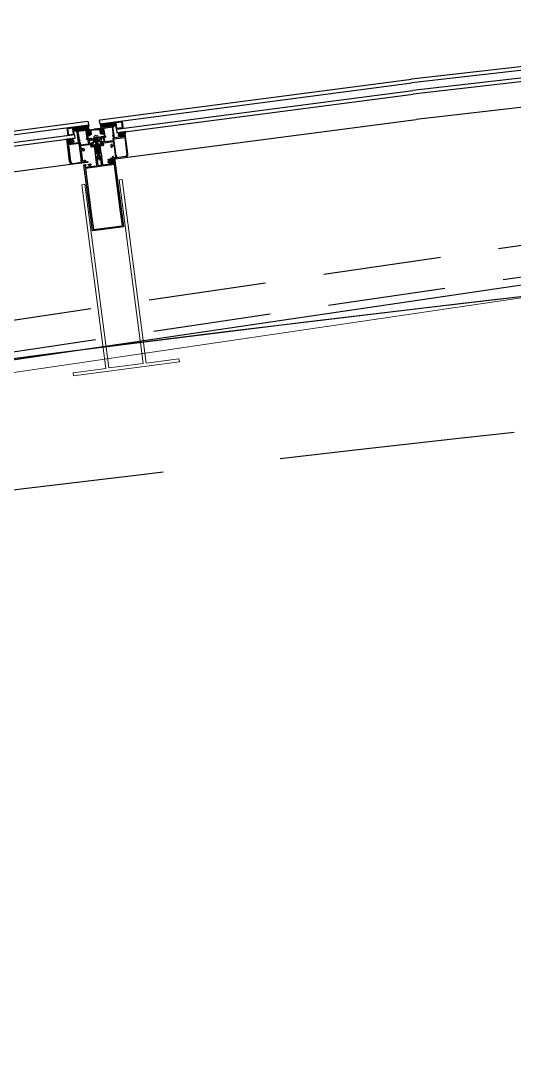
# Model space of a CAD drawing. Header units: millimetres. Extents: x 62878 to 70819, y -67946 to -61850.
# Drawn here: x 65007.5 to 65086.1, y -62049.3 to -61883.5 of the extents above; entities that cross this region are included whole.
import ezdxf

# ---------------------------------------------------------------- set-up
doc = ezdxf.new("R2010")
doc.units = ezdxf.units.MM
doc.linetypes.add('HIDDEN', pattern=[0.375, 0.25, -0.125])
doc.layers.add('alan hesabı1', color=7, linetype='Continuous', plot=False)
for name, color, linetype, lineweight in [('BA DÖŞ.-yeni', 11, 'Continuous', 30), ('Dog_dos_yeni', 63, 'Continuous', 5), ('DOGRAMA', 171, 'Continuous', 0), ('DUV.ALÇ.-yeni', 20, 'Continuous', 25), ('GOR-2', 152, 'Continuous', 20)]:
    doc.layers.add(name, color=color, linetype=linetype, lineweight=lineweight)
pattern_1 = [(232.46021, (65130.07079, -61899.68656), (0.1258777, -0.09672831), [])]
pattern_2 = [(322.46021, (64911.99904, -61928.2422), (-0.09672831, -0.1258777), [])]

# ---------------------------------------------------------------- blocks, each defined once
blk = doc.blocks.new('a2we')
at = {"lineweight": 5, "ltscale": 0.5}
for p, q in [((-198.1, -420.1), (-197.1, -419.7)), ((-194.9, -421.4), (-198.1, -420.1)), ((-193.9, -421), (-198.1, -420.1)), ((-198.1, -422.7), (-197.1, -422.3)), ((-194.9, -424), (-198.1, -422.7)), ((-193.9, -423.6), (-198.1, -422.7)), ((-198.1, -425.2), (-197.1, -424.9)), ((-194.9, -426.5), (-198.1, -425.2)), ((-193.9, -426.1), (-198.1, -425.2)), ((-198.1, -427.7), (-197.1, -427.3)), ((-194.9, -429), (-198.1, -427.7)), ((-193.9, -428.6), (-198.1, -427.7)), ((-198.1, -429.9), (-197.1, -429.6)), ((-194.9, -431.2), (-198.1, -429.9)), ((-193.9, -430.9), (-198.1, -429.9)), ((-197.6, -417.6), (-196.6, -417.2)), ((-194.2, -418.3), (-197.6, -417.6)), ((-195.2, -418.6), (-197.6, -417.6)), ((-196.9, -417.9), (-197.1, -418.3)), ((-197.1, -419.7), (-197.1, -418.4)), ((-197.1, -419.7), (-193.9, -421)), ((-197.1, -419.7), (-193.9, -421)), ((-197.1, -422.3), (-197.1, -420.5)), ((-197.1, -422.3), (-193.9, -423.6)), ((-197.1, -422.3), (-193.9, -423.6)), ((-197.1, -424.9), (-197.1, -423.1)), ((-197.1, -424.9), (-193.9, -426.1)), ((-197.1, -424.9), (-193.9, -426.1)), ((-197.1, -427.3), (-197.1, -425.6)), ((-197.1, -427.3), (-193.9, -428.6)), ((-197.1, -427.3), (-193.9, -428.6)), ((-197.1, -429.6), (-197.1, -428)), ((-197.1, -429.6), (-193.9, -430.9)), ((-197.1, -429.6), (-193.9, -430.9)), ((-197.1, -431.8), (-197.1, -430.3)), ((-196, -415.3), (-196.6, -417.2)), ((-196.6, -417.2), (-194.2, -418.3)), ((-196, -415.3), (-195.5, -417.7)), ((-194.2, -418.3), (-195.2, -418.6)), ((-195.2, -418.6), (-194.9, -419.3)), ((-194.9, -420.6), (-194.9, -419.4)), ((-193.9, -421), (-194.9, -421.4)), ((-194.9, -423.2), (-194.9, -421.4)), ((-193.9, -423.6), (-194.9, -424)), ((-194.9, -425.7), (-194.9, -424)), ((-193.9, -426.1), (-194.9, -426.5)), ((-194.9, -428.2), (-194.9, -426.5)), ((-193.9, -428.6), (-194.9, -429)), ((-194.9, -430.5), (-194.9, -429)), ((-193.9, -430.9), (-194.9, -431.2)), ((-198.1, -432.2), (-197.1, -431.8)), ((-194.9, -433.5), (-198.1, -432.2)), ((-193.9, -433.1), (-198.1, -432.2)), ((-198.1, -434.4), (-197.1, -434.1)), ((-194.9, -435.7), (-198.1, -434.4)), ((-193.9, -435.4), (-198.1, -434.4)), ((-198.1, -436.7), (-197.1, -436.4)), ((-194.9, -438), (-198.1, -436.7)), ((-193.9, -437.7), (-198.1, -436.7)), ((-198.1, -439), (-197.1, -438.7)), ((-194.9, -440.3), (-198.1, -439)), ((-193.9, -440), (-198.1, -439)), ((-198.1, -441.3), (-197.1, -441)), ((-194.9, -442.6), (-198.1, -441.3)), ((-193.9, -442.3), (-198.1, -441.3)), ((-198.1, -443.6), (-197.1, -443.3)), ((-194.9, -444.9), (-198.1, -443.6)), ((-193.9, -444.6), (-198.1, -443.6)), ((-198.1, -445.9), (-197.1, -445.6)), ((-193.9, -446.9), (-198.1, -445.9)), ((-194.9, -447.2), (-198.1, -445.9)), ((-197.1, -431.8), (-193.9, -433.1)), ((-197.1, -431.8), (-193.9, -433.1)), ((-197.1, -434.1), (-197.1, -432.5)), ((-197.1, -434.1), (-193.9, -435.4)), ((-197.1, -434.1), (-193.9, -435.4)), ((-197.1, -436.4), (-197.1, -434.8)), ((-197.1, -436.4), (-193.9, -437.7)), ((-197.1, -436.4), (-193.9, -437.7)), ((-197.1, -438.7), (-197.1, -437.1)), ((-197.1, -438.7), (-193.9, -440)), ((-197.1, -438.7), (-193.9, -440)), ((-197.1, -441), (-197.1, -439.4)), ((-197.1, -441), (-193.9, -442.3)), ((-197.1, -443.3), (-197.1, -441.7)), ((-197.1, -443.3), (-193.9, -444.6)), ((-197.1, -445.6), (-197.1, -444)), ((-197.1, -445.6), (-193.9, -446.9)), ((-197.1, -445.6), (-193.9, -446.9)), ((-197.1, -447.9), (-197.1, -446.3)), ((-194.9, -432.7), (-194.9, -431.2)), ((-193.9, -433.1), (-194.9, -433.5)), ((-194.9, -435), (-194.9, -433.5)), ((-193.9, -435.4), (-194.9, -435.7)), ((-194.9, -437.3), (-194.9, -435.7)), ((-193.9, -437.7), (-194.9, -438)), ((-194.9, -439.6), (-194.9, -438)), ((-193.9, -440), (-194.9, -440.3)), ((-194.9, -441.8), (-194.9, -440.3)), ((-193.9, -442.3), (-194.9, -442.6)), ((-194.9, -444.1), (-194.9, -442.6)), ((-193.9, -444.6), (-194.9, -444.9)), ((-194.9, -446.4), (-194.9, -444.9)), ((-193.9, -446.9), (-194.9, -447.2)), ((-194.9, -448.7), (-194.9, -447.2)), ((-192.8, -453.3), (-199.2, -453.3)), ((-199.2, -454.6), (-199.2, -453.3)), ((-197.1, -447.9), (-198.1, -448.2)), ((-194.9, -449.5), (-198.1, -448.2)), ((-198.1, -448.2), (-193.9, -449.2)), ((-198.1, -450.5), (-197.1, -450.2)), ((-194.9, -451.8), (-198.1, -450.5)), ((-193.9, -451.5), (-198.1, -450.5)), ((-193.9, -449.2), (-197.1, -447.9)), ((-197.1, -450.2), (-197.1, -448.6)), ((-197.1, -450.2), (-193.9, -451.5)), ((-197.1, -453.3), (-197.1, -450.9)), ((-193.9, -449.2), (-194.9, -449.5)), ((-194.9, -451), (-194.9, -449.5)), ((-193.9, -451.5), (-194.9, -451.8)), ((-194.9, -453.3), (-194.9, -451.8)), ((-192.8, -454.6), (-192.8, -453.3))]:
    blk.add_line(p, q, dxfattribs=at)
blk.add_lwpolyline([(-196.5, -455.7), (-196.1, -455.4), (-195.9, -455.4), (-195.6, -455.7)], dxfattribs=at)
for centre, radius, start, end in [((-196.9, -418.4), 0.2, 155.3251, 180), ((-195.1, -419.4), 0.2, 0, 19.1116), ((-195.7, -449.5), 6.19, 234.7573, 262.4905), ((-196.4, -449.5), 6.19, 277.5095, 305.2427)]:
    blk.add_arc(centre, radius, start, end, dxfattribs=at)

msp = doc.modelspace()

# ---------------------------------------------------------------- hatches: boundary and pattern name
at = {"layer": 'DOGRAMA', "lineweight": -2}
h = msp.add_hatch(dxfattribs=at)
h.set_pattern_fill('AR-HBONE', color=256, scale=0.03, angle=679.5516, style=0)
h.set_pattern_definition([(322.4602, (65016.48814, -61937.05765), (0.0220342, -0.1682691), [0.36, -0.12]), (232.4602, (65016.58329, -61937.13076), (0.0220342, -0.1682691), [0.36, -0.12])])
h.paths.add_polyline_path([(65016.18, -61900.97), (65015.93, -61901.01), (65015.85, -61900.41), (65016.62, -61900.31), (65016.7, -61900.91)])
h = msp.add_hatch(dxfattribs=at)
h.set_pattern_fill('ANSI31', color=256, scale=0.04, angle=679.5516, style=0)
h.set_pattern_definition([(232.46021, (65150.19895, -61897.05085), (0.10070216, -0.07738265), [])])
h.paths.add_polyline_path([(65016.97, -61900.84, -0.414214), (65017, -61900.87), (65018.29, -61900.7, -0.153231), (65018.31, -61900.09), (65016.89, -61900.27)])
h.paths.add_polyline_path([(65016.7, -61900.91), (65016.94, -61900.87, -0.414214), (65016.97, -61900.84), (65016.89, -61900.27), (65016.62, -61900.31)])
h = msp.add_hatch(dxfattribs=at)
h.set_pattern_fill('ANSI31', color=256, scale=0.05, angle=679.5516, style=0)
h.set_pattern_definition(pattern_1)
edge = h.paths.add_edge_path(flags=16)
edge.add_arc((65019.82, -61901.04), 0.668, 0.5845, 14.3359)
edge.add_line((65020.47, -61900.87), (65020.18, -61900.91))
edge.add_line((65020.18, -61900.91), (65020.2, -61901.07))
edge.add_line((65020.2, -61901.07), (65020.49, -61901.03))
edge = h.paths.add_edge_path()
edge.add_line((65020.17, -61901.39), (65020.27, -61901.38))
edge.add_line((65020.27, -61901.38), (65020.24, -61901.14))
edge.add_line((65020.24, -61901.14), (65020.43, -61901.12))
edge.add_line((65020.43, -61901.12), (65020.45, -61901.24))
edge.add_line((65020.45, -61901.24), (65020.55, -61901.22))
edge.add_arc((65020.17, -61900.99), 0.442, 328.1526, 406.7679)
edge.add_line((65020.47, -61900.67), (65020.37, -61900.68))
edge.add_line((65020.37, -61900.68), (65020.39, -61900.8))
edge.add_line((65020.39, -61900.8), (65020.2, -61900.82))
edge.add_line((65020.2, -61900.82), (65020.17, -61900.59))
edge.add_line((65020.17, -61900.59), (65019.18, -61900.71))
edge.add_arc((65019.19, -61900.76), 0.05, 97.4602, 270.7504)
edge.add_line((65019.19, -61900.81), (65019.94, -61900.76))
edge.add_arc((65019.94, -61900.86), 0.1, 7.4602, 93.8855, ccw=False)
edge.add_line((65020.04, -61900.85), (65020.11, -61901.35))
edge.add_arc((65020.16, -61901.34), 0.05, 187.4602, 277.4602)
h = msp.add_hatch(dxfattribs=at)
h.set_pattern_fill('ANSI31', color=256, scale=0.04, angle=679.5516, style=0)
h.set_pattern_definition([(322.46021, (64891.87087, -61930.87791), (-0.07738265, -0.10070216), [])])
h.paths.add_polyline_path([(65021.59, -61900.24, 0.414214), (65021.56, -61900.27), (65020.27, -61900.44, 0.153231), (65020.1, -61899.86), (65021.51, -61899.67)])
h.paths.add_polyline_path([(65021.87, -61900.23), (65021.62, -61900.26, 0.414214), (65021.59, -61900.24), (65021.51, -61899.67), (65021.79, -61899.63)])
h = msp.add_hatch(dxfattribs=at)
h.set_pattern_fill('AR-HBONE', color=256, scale=0.03, angle=679.5516, style=0)
h.set_pattern_definition([(232.4602, (65031.37438, -61935.10835), (0.0220342, -0.1682691), [0.36, -0.12]), (322.4602, (65031.30126, -61935.2035), (0.0220342, -0.1682691), [0.36, -0.12])])
h.paths.add_polyline_path([(65022.38, -61900.16), (65022.63, -61900.13), (65022.55, -61899.53), (65021.79, -61899.63), (65021.87, -61900.23)])
h = msp.add_hatch(dxfattribs=at)
h.set_pattern_fill('ANSI31', color=256, scale=0.05, angle=679.5516, style=0)
h.set_pattern_definition(pattern_2)
edge = h.paths.add_edge_path(flags=16)
edge.add_arc((65015.31, -61902.44), 0.4, 265.9233, 288.9972)
edge.add_line((65015.44, -61902.82), (65015.41, -61902.57))
edge.add_line((65015.41, -61902.57), (65015.25, -61902.59))
edge.add_line((65015.25, -61902.59), (65015.28, -61902.84))
edge = h.paths.add_edge_path()
edge.add_arc((65015.31, -61902.44), 0.5, 240.5903, 314.3301)
edge.add_line((65015.66, -61902.8), (65015.65, -61902.7))
edge.add_line((65015.65, -61902.7), (65015.53, -61902.71))
edge.add_line((65015.53, -61902.71), (65015.52, -61902.65))
edge.add_arc((65015.62, -61902.64), 0.1, 97.4602, 187.4602, ccw=False)
edge.add_line((65015.61, -61902.54), (65015.82, -61902.51))
edge.add_line((65015.82, -61902.51), (65015.8, -61902.33))
edge.add_line((65015.8, -61902.33), (65015.76, -61902.34))
edge.add_arc((65015.77, -61902.4), 0.065, 97.4602, 165.8695)
edge.add_arc((65015.68, -61902.38), 0.0327, 152.0299, 345.8695, ccw=False)
edge.add_arc((65015.81, -61902.48), 0.199, 93.1105, 143.3764, ccw=False)
edge.add_arc((65015.79, -61902.23), 0.05, 278.9748, 456.4881)
edge.add_arc((65015.82, -61902.51), 0.323, 96.5196, 135.8459)
edge.add_arc((65015.57, -61902.27), 0.02, 247.4602, 315.8459, ccw=False)
edge.add_line((65015.56, -61902.29), (65015.36, -61902.2))
edge.add_arc((65015.36, -61902.22), 0.015, 67.4602, 227.4602)
edge.add_line((65015.35, -61902.23), (65015.44, -61902.31))
edge.add_arc((65015.42, -61902.32), 0.02, -112.5398, 47.4602, ccw=False)
edge.add_line((65015.42, -61902.34), (65015.14, -61902.23))
edge.add_arc((65015.14, -61902.24), 0.015, 67.4602, 227.4602)
edge.add_line((65015.13, -61902.26), (65015.22, -61902.34))
edge.add_arc((65015.2, -61902.35), 0.02, -112.5398, 47.4602, ccw=False)
edge.add_line((65015.2, -61902.37), (65014.93, -61902.26))
edge.add_arc((65014.92, -61902.27), 0.015, 67.4602, 227.4602)
edge.add_line((65014.91, -61902.28), (65015, -61902.37))
edge.add_arc((65014.99, -61902.38), 0.02, -112.5398, 47.4602, ccw=False)
edge.add_line((65014.98, -61902.4), (65014.71, -61902.29))
edge.add_arc((65014.7, -61902.3), 0.015, 67.4602, 227.4602)
edge.add_line((65014.69, -61902.31), (65014.78, -61902.39))
edge.add_arc((65014.71, -61902.46), 0.1, 7.4602, 47.4602, ccw=False)
edge.add_line((65014.81, -61902.45), (65014.83, -61902.64))
edge.add_line((65014.83, -61902.64), (65015.05, -61902.61))
edge.add_arc((65015.06, -61902.71), 0.1, 7.4602, 97.4602, ccw=False)
edge.add_line((65015.16, -61902.7), (65015.17, -61902.76))
edge.add_line((65015.17, -61902.76), (65015.05, -61902.78))
edge.add_line((65015.05, -61902.78), (65015.06, -61902.87))
h = msp.add_hatch(dxfattribs=at)
h.set_pattern_fill('ANSI31', color=256, scale=0.05, angle=679.5516, style=0)
h.set_pattern_definition(pattern_2)
edge = h.paths.add_edge_path(flags=16)
edge.add_arc((65018.88, -61901.16), 0.668, 180.5845, 194.3359, ccw=False)
edge.add_line((65018.21, -61901.17), (65018.5, -61901.13))
edge.add_line((65018.5, -61901.13), (65018.52, -61901.29))
edge.add_line((65018.52, -61901.29), (65018.23, -61901.32))
edge = h.paths.add_edge_path()
edge.add_line((65018.64, -61901.59), (65018.53, -61901.61))
edge.add_line((65018.53, -61901.61), (65018.5, -61901.37))
edge.add_line((65018.5, -61901.37), (65018.31, -61901.4))
edge.add_line((65018.31, -61901.4), (65018.33, -61901.51))
edge.add_line((65018.33, -61901.51), (65018.23, -61901.53))
edge.add_arc((65018.53, -61901.21), 0.442, 148.1526, 226.7679, ccw=False)
edge.add_line((65018.15, -61900.97), (65018.25, -61900.96))
edge.add_line((65018.25, -61900.96), (65018.27, -61901.08))
edge.add_line((65018.27, -61901.08), (65018.46, -61901.05))
edge.add_line((65018.46, -61901.05), (65018.43, -61900.82))
edge.add_line((65018.43, -61900.82), (65019.42, -61900.68))
edge.add_arc((65019.42, -61900.73), 0.05, -75.83, 97.4602, ccw=False)
edge.add_line((65019.43, -61900.77), (65018.7, -61900.93))
edge.add_arc((65018.72, -61901.02), 0.1, 101.0349, 187.4602)
edge.add_line((65018.62, -61901.04), (65018.68, -61901.54))
edge.add_arc((65018.63, -61901.54), 0.05, -82.5398, 7.4602, ccw=False)
h = msp.add_hatch(dxfattribs=at)
h.set_pattern_fill('ANSI31', color=256, scale=0.05, angle=679.5516, style=0)
h.set_pattern_definition(pattern_1)
edge = h.paths.add_edge_path(flags=16)
edge.add_arc((65023.6, -61901.35), 0.4, 265.9233, 288.9972, ccw=False)
edge.add_line((65023.57, -61901.75), (65023.54, -61901.5))
edge.add_line((65023.54, -61901.5), (65023.7, -61901.48))
edge.add_line((65023.7, -61901.48), (65023.73, -61901.73))
edge = h.paths.add_edge_path()
edge.add_arc((65023.6, -61901.35), 0.5, 240.5903, 314.3301, ccw=False)
edge.add_line((65023.35, -61901.79), (65023.34, -61901.69))
edge.add_line((65023.34, -61901.69), (65023.46, -61901.67))
edge.add_line((65023.46, -61901.67), (65023.45, -61901.61))
edge.add_arc((65023.35, -61901.63), 0.1, 7.4602, 97.4602)
edge.add_line((65023.34, -61901.53), (65023.12, -61901.56))
edge.add_line((65023.12, -61901.56), (65023.1, -61901.38))
edge.add_line((65023.1, -61901.38), (65023.14, -61901.37))
edge.add_arc((65023.15, -61901.44), 0.065, 29.0509, 97.4602, ccw=False)
edge.add_arc((65023.23, -61901.39), 0.0327, 209.0509, 402.8905)
edge.add_arc((65023.13, -61901.52), 0.199, 51.544, 101.8099)
edge.add_arc((65023.09, -61901.28), 0.05, 98.4324, 275.9456, ccw=False)
edge.add_arc((65023.13, -61901.55), 0.323, 59.0745, 98.4009, ccw=False)
edge.add_arc((65023.3, -61901.26), 0.02, 239.0745, 307.4602)
edge.add_line((65023.31, -61901.27), (65023.49, -61901.14))
edge.add_arc((65023.5, -61901.15), 0.015, -32.5398, 127.4602, ccw=False)
edge.add_line((65023.51, -61901.16), (65023.44, -61901.26))
edge.add_arc((65023.46, -61901.27), 0.02, 147.4602, 307.4602)
edge.add_line((65023.47, -61901.29), (65023.71, -61901.11))
edge.add_arc((65023.72, -61901.12), 0.015, -32.5398, 127.4602, ccw=False)
edge.add_line((65023.73, -61901.13), (65023.66, -61901.23))
edge.add_arc((65023.68, -61901.24), 0.02, 147.4602, 307.4602)
edge.add_line((65023.69, -61901.26), (65023.92, -61901.08))
edge.add_arc((65023.93, -61901.09), 0.015, -32.5398, 127.4602, ccw=False)
edge.add_line((65023.95, -61901.1), (65023.88, -61901.2))
edge.add_arc((65023.9, -61901.21), 0.02, 147.4602, 307.4602)
edge.add_line((65023.91, -61901.23), (65024.14, -61901.05))
edge.add_arc((65024.15, -61901.06), 0.015, -32.5398, 127.4602, ccw=False)
edge.add_line((65024.16, -61901.07), (65024.1, -61901.17))
edge.add_arc((65024.19, -61901.22), 0.1, 147.4602, 187.4602)
edge.add_line((65024.09, -61901.24), (65024.11, -61901.43))
edge.add_line((65024.11, -61901.43), (65023.9, -61901.46))
edge.add_arc((65023.91, -61901.55), 0.1, 97.4602, 187.4602)
edge.add_line((65023.81, -61901.57), (65023.82, -61901.63))
edge.add_line((65023.82, -61901.63), (65023.94, -61901.61))
edge.add_line((65023.94, -61901.61), (65023.95, -61901.71))
h = msp.add_hatch(dxfattribs=at)
h.set_pattern_fill('ANSI31', color=256, scale=0.05, angle=679.5516, style=0)
h.set_pattern_definition(pattern_1)
edge = h.paths.add_edge_path(flags=16)
edge.add_arc((65019.8, -61904.32), 0.05, -82.5398, 7.4602, ccw=False)
edge.add_line((65019.81, -61904.37), (65019.75, -61904.38))
edge.add_arc((65019.74, -61904.33), 0.05, 187.4602, 277.4602, ccw=False)
edge.add_line((65019.69, -61904.34), (65019.66, -61904.11))
edge.add_line((65019.66, -61904.11), (65019.82, -61904.09))
edge.add_line((65019.82, -61904.09), (65019.85, -61904.31))
h.paths.add_polyline_path([(65019.8, -61903.94), (65019.64, -61903.96), (65019.61, -61903.69), (65019.77, -61903.67)], flags=16)
edge = h.paths.add_edge_path()
edge.add_arc((65019.68, -61904.32), 0.2, 187.4602, 258.0264, ccw=False)
edge.add_line((65019.48, -61904.35), (65019.48, -61904.29))
edge.add_line((65019.48, -61904.29), (65019.54, -61904.29))
edge.add_line((65019.54, -61904.29), (65019.52, -61904.16))
edge.add_line((65019.52, -61904.16), (65019.48, -61904.13))
edge.add_arc((65019.55, -61904.05), 0.1, 187.4602, 232.4602, ccw=False)
edge.add_line((65019.45, -61904.07), (65019.43, -61903.94))
edge.add_line((65019.43, -61903.94), (65019.49, -61903.93))
edge.add_line((65019.49, -61903.93), (65019.47, -61903.8))
edge.add_line((65019.47, -61903.8), (65019.35, -61903.71))
edge.add_line((65019.35, -61903.71), (65019.24, -61903.72))
edge.add_line((65019.24, -61903.72), (65019.21, -61903.47))
edge.add_line((65019.21, -61903.47), (65019.16, -61903.53))
edge.add_line((65019.16, -61903.53), (65018.67, -61903.59))
edge.add_line((65018.67, -61903.59), (65018.63, -61903.27))
edge.add_arc((65018.92, -61903.23), 0.3, 127.4602, 187.4602, ccw=False)
edge.add_line((65018.74, -61902.99), (65019.13, -61902.69))
edge.add_arc((65019.15, -61902.72), 0.03, 37.4602, 127.4602, ccw=False)
edge.add_line((65019.17, -61902.7), (65019.21, -61902.75))
edge.add_arc((65019.19, -61902.76), 0.03, -52.5398, 37.4602, ccw=False)
edge.add_line((65019.2, -61902.79), (65018.9, -61903.02))
edge.add_arc((65019.02, -61903.18), 0.2, 127.4602, 189.3798)
edge.add_arc((65018.92, -61903.21), 0.1, 184.7454, 337.4602)
edge.add_arc((65019.1, -61903.28), 0.1, 97.4602, 157.4602, ccw=False)
edge.add_line((65019.09, -61903.18), (65019.42, -61903.14))
edge.add_arc((65019.41, -61903.09), 0.05, 277.4602, 367.4602)
edge.add_line((65019.46, -61903.09), (65019.45, -61903.04))
edge.add_arc((65019.5, -61903.03), 0.05, 97.4602, 187.4602, ccw=False)
edge.add_line((65019.5, -61902.98), (65019.69, -61902.95))
edge.add_arc((65019.7, -61903), 0.05, 7.4602, 97.4602, ccw=False)
edge.add_line((65019.75, -61903), (65019.76, -61903.05))
edge.add_arc((65019.81, -61903.04), 0.05, 187.4602, 277.4602)
edge.add_line((65019.81, -61903.09), (65020.14, -61903.05))
edge.add_arc((65020.15, -61903.15), 0.1, 37.4602, 97.4602, ccw=False)
edge.add_arc((65020.31, -61903.02), 0.1, 217.4602, 370.1751)
edge.add_arc((65020.21, -61903.03), 0.2, 5.5406, 67.4602)
edge.add_line((65020.28, -61902.84), (65019.93, -61902.69))
edge.add_arc((65019.94, -61902.67), 0.03, 157.4602, 247.4602, ccw=False)
edge.add_line((65019.91, -61902.65), (65019.93, -61902.6))
edge.add_arc((65019.96, -61902.61), 0.03, 67.4602, 157.4602, ccw=False)
edge.add_line((65019.97, -61902.58), (65020.43, -61902.77))
edge.add_arc((65020.31, -61903.05), 0.3, 7.4602, 67.4602, ccw=False)
edge.add_line((65020.61, -61903.01), (65020.65, -61903.33))
edge.add_line((65020.65, -61903.33), (65020.16, -61903.4))
edge.add_line((65020.16, -61903.4), (65020.1, -61903.35))
edge.add_line((65020.1, -61903.35), (65020.13, -61903.6))
edge.add_line((65020.13, -61903.6), (65020.02, -61903.62))
edge.add_line((65020.02, -61903.62), (65019.93, -61903.74))
edge.add_line((65019.93, -61903.74), (65019.94, -61903.87))
edge.add_line((65019.94, -61903.87), (65020, -61903.86))
edge.add_line((65020, -61903.86), (65020.02, -61903.99))
edge.add_arc((65019.92, -61904), 0.1, -37.5398, 7.4602, ccw=False)
edge.add_line((65020, -61904.06), (65019.98, -61904.1))
edge.add_line((65019.98, -61904.1), (65019.99, -61904.23))
edge.add_line((65019.99, -61904.23), (65020.05, -61904.22))
edge.add_line((65020.05, -61904.22), (65020.06, -61904.27))
edge.add_arc((65019.86, -61904.3), 0.2, -63.106, 7.4602, ccw=False)
edge.add_arc((65019.74, -61904.06), 0.47, 258.0264, 296.894, ccw=False)
h = msp.add_hatch(dxfattribs=at)
h.set_pattern_fill('ANSI31', color=256, scale=0.05, angle=679.5516, style=0)
h.set_pattern_definition(pattern_1)
edge = h.paths.add_edge_path()
edge.add_arc((65022.55, -61905.55), 0.1, 147.4602, 187.4602)
edge.add_line((65022.46, -61905.56), (65022.48, -61905.73))
edge.add_line((65022.48, -61905.73), (65022.26, -61905.76))
edge.add_arc((65022.27, -61905.86), 0.1, 97.4602, 187.4602)
edge.add_line((65022.17, -61905.87), (65022.18, -61905.93))
edge.add_line((65022.18, -61905.93), (65022.3, -61905.91))
edge.add_line((65022.3, -61905.91), (65022.31, -61906.01))
edge.add_arc((65021.96, -61905.66), 0.5, 240.5903, 314.3301, ccw=False)
edge.add_line((65021.72, -61906.09), (65021.71, -61905.99))
edge.add_line((65021.71, -61905.99), (65021.82, -61905.98))
edge.add_line((65021.82, -61905.98), (65021.82, -61905.92))
edge.add_arc((65021.72, -61905.93), 0.1, 7.4602, 97.4602)
edge.add_line((65021.7, -61905.83), (65021.49, -61905.86))
edge.add_line((65021.49, -61905.86), (65021.47, -61905.7))
edge.add_line((65021.47, -61905.7), (65021.5, -61905.7))
edge.add_arc((65021.51, -61905.76), 0.065, 29.0509, 97.4602, ccw=False)
edge.add_arc((65021.6, -61905.71), 0.0327, 209.0509, 402.8905)
edge.add_arc((65021.44, -61905.85), 0.242, 42.2627, 87.7695)
edge.add_arc((65021.45, -61905.56), 0.05, 98.4324, 275.9456, ccw=False)
edge.add_arc((65021.42, -61905.88), 0.372, 50.9602, 87.6117, ccw=False)
edge.add_arc((65021.67, -61905.58), 0.02, 239.0745, 307.4602)
edge.add_line((65021.68, -61905.59), (65021.86, -61905.46))
edge.add_arc((65021.87, -61905.47), 0.015, -32.5398, 127.4602, ccw=False)
edge.add_line((65021.88, -61905.48), (65021.81, -61905.58))
edge.add_arc((65021.83, -61905.59), 0.02, 147.4602, 307.4602)
edge.add_line((65021.84, -61905.61), (65022.07, -61905.43))
edge.add_arc((65022.08, -61905.44), 0.015, -32.5398, 127.4602, ccw=False)
edge.add_line((65022.1, -61905.45), (65022.03, -61905.56))
edge.add_arc((65022.05, -61905.57), 0.02, 147.4602, 307.4602)
edge.add_line((65022.06, -61905.58), (65022.29, -61905.4))
edge.add_arc((65022.3, -61905.42), 0.015, -32.5398, 127.4602, ccw=False)
edge.add_line((65022.31, -61905.42), (65022.25, -61905.53))
edge.add_arc((65022.26, -61905.54), 0.02, 147.4602, 307.4602)
edge.add_line((65022.28, -61905.55), (65022.51, -61905.37))
edge.add_arc((65022.52, -61905.39), 0.015, -32.5398, 127.4602, ccw=False)
edge.add_line((65022.53, -61905.39), (65022.47, -61905.49))
edge = h.paths.add_edge_path(flags=16)
edge.add_line((65021.93, -61906.03), (65021.91, -61905.83))
edge.add_arc((65021.94, -61905.83), 0.03, 97.4602, 187.4602, ccw=False)
edge.add_line((65021.93, -61905.8), (65022.03, -61905.79))
edge.add_arc((65022.04, -61905.82), 0.03, 7.4602, 97.4602, ccw=False)
edge.add_line((65022.07, -61905.81), (65022.09, -61906.01))
edge.add_arc((65022.06, -61906.01), 0.03, -74.7734, 7.4602, ccw=False)
edge.add_arc((65021.96, -61905.66), 0.4, 269.6938, 285.2266, ccw=False)
edge.add_arc((65021.96, -61906.03), 0.03, 187.4602, 269.6938, ccw=False)

# ---------------------------------------------------------------- linework, layer by layer
msp.add_lwpolyline([(68896.02, -63031.44), (69030.26, -63071.18), (69185.28, -62547.65), (68893, -62461.11, 1.044368), (68063.2, -62298.73, 0.204375), (63106.96, -62494.78, 0.353953), (62932.94, -62997.83), (63753.18, -65779.6), (64154.95, -67142.15), (65336.72, -66792.62), (65336.7, -66829.11), (65270.54, -66829.07, 0.626789), (65270.2, -67369.07), (65531.84, -67369.23, 0.926242), (66130.09, -67369.61), (66391.73, -67369.77, 0.626743), (66392.07, -66829.77), (66326.15, -66829.73), (66326.17, -66793.24), (67506.16, -67144.13), (68467.02, -63899.09), (68625.2, -63946.04), (68896.02, -63031.42)], format="xyb")
at = {"layer": 'alan hesabı1', "linetype": 'ByBlock'}
msp.add_lwpolyline([(64587.94, -62561.57), (64661.74, -62920.71), (64965, -62879.58), (64966.68, -62891.96), (65228.68, -62856.43), (65387.23, -62834.92), (65436.53, -62828.23), (65824.65, -62828.48), (65825.24, -61883.69), (65434.28, -61883.46), (65434.21, -62013.74), (65330.57, -62022.74), (65311.39, -61892.53), (64527.56, -62007.98)], dxfattribs=at)
at = {"layer": 'BA DÖŞ.-yeni', "linetype": 'HIDDEN', "ltscale": 150}
msp.add_arc((65815.04, -68607.15), 6697.94, 70.74616, 109.296847, dxfattribs=at)
at = {"layer": 'Dog_dos_yeni'}
msp.add_lwpolyline([(65032.73, -61937.78), (65015.87, -61939.98), (65015.8, -61939.49), (65021.01, -61938.81), (65017.18, -61909.56), (65017.68, -61909.49), (65021.51, -61938.74), (65026.96, -61938.03), (65023.13, -61908.78), (65023.62, -61908.71), (65027.46, -61937.96), (65032.66, -61937.28), (65032.73, -61937.78)], close=True, dxfattribs=at)
msp.add_lwpolyline([(65032.73, -61937.78), (65015.87, -61939.98), (65015.8, -61939.49), (65021.01, -61938.81), (65017.18, -61909.56), (65017.68, -61909.49), (65021.51, -61938.74), (65026.96, -61938.03), (65023.13, -61908.78), (65023.62, -61908.71), (65027.46, -61937.96), (65032.66, -61937.28), (65032.73, -61937.78)], close=True, dxfattribs=at)
at = {"layer": 'DOGRAMA', "lineweight": -2}
for p, q in [((65119.34, -61887.06), (65069.68, -61892.76)), ((65119.51, -61887.65), (65069.75, -61893.35)), ((65117.19, -61889.12), (65069.9, -61894.54)), ((65117.25, -61889.72), (65069.97, -61895.14)), ((65020.1, -61899.86), (65069.75, -61893.35)), ((65020.12, -61899.25), (65069.68, -61892.76)), ((65116.92, -61893.82), (65070.46, -61899.15)), ((65022.71, -61900.72), (65069.9, -61894.54)), ((65022.79, -61901.32), (65069.97, -61895.14)), ((65018.13, -61899.51), (64968.57, -61906)), ((65018.31, -61900.09), (64968.65, -61906.59)), ((65015.85, -61900.41), (65015.93, -61901.01)), ((65016.7, -61900.91), (65016.62, -61900.31)), ((65016.7, -61900.91), (65016.62, -61900.31)), ((65018.25, -61899.59), (65018.13, -61899.51)), ((65018.31, -61900.09), (65018.25, -61899.59)), ((65020.03, -61899.36), (65020.12, -61899.25)), ((65020.1, -61899.86), (65020.03, -61899.36)), ((65021.87, -61900.23), (65021.79, -61899.63)), ((65021.87, -61900.23), (65021.79, -61899.63)), ((65021.87, -61900.23), (65022.63, -61900.13)), ((65022.55, -61899.53), (65022.63, -61900.13)), ((65024.11, -61905.22), (65070.46, -61899.15)), ((65016.01, -61901.6), (64968.82, -61907.78)), ((65016.09, -61902.2), (64968.9, -61908.37)), ((65016.7, -61900.91), (65015.93, -61901.01)), ((65016.01, -61901.6), (65016.09, -61902.2)), ((65022.71, -61900.72), (65022.79, -61901.32)), ((65015.82, -61906.31), (64969.45, -61912.38))]:
    msp.add_line(p, q, dxfattribs=at)
msp.add_lwpolyline([(68355.73, -61957.86, 0.273736), (68066.91, -62277.72, 0.209295), (68023.71, -62283.85, 0.198368), (63201.05, -62451.11)], format="xyb", dxfattribs=at)
for points in [[(65015.85, -61900.43), (65014.81, -61900.57), (65014.96, -61901.72), (65016, -61901.58)], [(65015.77, -61900.54), (65014.92, -61900.65), (65015.05, -61901.61), (65015.89, -61901.5)], [(65022.56, -61899.55), (65023.6, -61899.42), (65023.75, -61900.57), (65022.71, -61900.7)], [(65022.67, -61899.64), (65023.51, -61899.53), (65023.64, -61900.48), (65022.79, -61900.59)], [(65019.8, -61903.94), (65019.64, -61903.96), (65019.61, -61903.69), (65019.77, -61903.67)], [(65019.64, -61903.96), (65019.8, -61903.94), (65019.77, -61903.67), (65019.61, -61903.69)]]:
    msp.add_lwpolyline(points, close=True, dxfattribs=at)
for points in [[(65020.17, -61901.39), (65020.27, -61901.38), (65020.24, -61901.14), (65020.43, -61901.12), (65020.45, -61901.24), (65020.55, -61901.22, 0.357143), (65020.47, -61900.67), (65020.37, -61900.68), (65020.39, -61900.8), (65020.2, -61900.82), (65020.17, -61900.59), (65019.18, -61900.71, 0.943095), (65019.19, -61900.81), (65019.94, -61900.76, -0.396056), (65020.04, -61900.85), (65020.11, -61901.35, 0.414214)], [(65015.06, -61902.87, 0.333333), (65015.66, -61902.8), (65015.65, -61902.7), (65015.53, -61902.71), (65015.52, -61902.65, -0.414214), (65015.61, -61902.54), (65015.82, -61902.51), (65015.8, -61902.33), (65015.76, -61902.34, 0.307685), (65015.71, -61902.39, -1.128702), (65015.65, -61902.36, -0.222912), (65015.8, -61902.28, 0.978531), (65015.78, -61902.19, 0.173298), (65015.59, -61902.28, -0.307572), (65015.56, -61902.29), (65015.36, -61902.2, 0.8391), (65015.35, -61902.23), (65015.44, -61902.31, -0.8391), (65015.42, -61902.34), (65015.14, -61902.23, 0.8391), (65015.13, -61902.26), (65015.22, -61902.34, -0.8391), (65015.2, -61902.37), (65014.93, -61902.26, 0.8391), (65014.91, -61902.28), (65015, -61902.37, -0.8391), (65014.98, -61902.4), (65014.71, -61902.29, 0.8391), (65014.69, -61902.31), (65014.78, -61902.39, -0.176327), (65014.81, -61902.45), (65014.83, -61902.64), (65015.05, -61902.61, -0.414214), (65015.16, -61902.7), (65015.17, -61902.76), (65015.05, -61902.78)], [(65018.64, -61901.59), (65018.53, -61901.61), (65018.5, -61901.37), (65018.31, -61901.4), (65018.33, -61901.51), (65018.23, -61901.53, -0.357143), (65018.15, -61900.97), (65018.25, -61900.96), (65018.27, -61901.08), (65018.46, -61901.05), (65018.43, -61900.82), (65019.42, -61900.68, -0.943095), (65019.43, -61900.77), (65018.7, -61900.93, 0.396056), (65018.62, -61901.04), (65018.68, -61901.54, -0.414214)], [(65018.23, -61901.32, -0.060074), (65018.21, -61901.17), (65018.5, -61901.13), (65018.52, -61901.29)], [(65020.49, -61901.03, 0.060074), (65020.47, -61900.87), (65020.18, -61900.91), (65020.2, -61901.07)], [(65023.95, -61901.71, -0.333333), (65023.35, -61901.79), (65023.34, -61901.69), (65023.46, -61901.67), (65023.45, -61901.61, 0.414214), (65023.34, -61901.53), (65023.12, -61901.56), (65023.1, -61901.38), (65023.14, -61901.37, -0.307685), (65023.2, -61901.41, 1.128702), (65023.26, -61901.37, 0.222912), (65023.09, -61901.33, -0.978531), (65023.08, -61901.23, -0.173298), (65023.29, -61901.27, 0.307572), (65023.31, -61901.27), (65023.49, -61901.14, -0.8391), (65023.51, -61901.16), (65023.44, -61901.26, 0.8391), (65023.47, -61901.29), (65023.71, -61901.11, -0.8391), (65023.73, -61901.13), (65023.66, -61901.23, 0.8391), (65023.69, -61901.26), (65023.92, -61901.08, -0.8391), (65023.95, -61901.1), (65023.88, -61901.2, 0.8391), (65023.91, -61901.23), (65024.14, -61901.05, -0.8391), (65024.16, -61901.07), (65024.1, -61901.17, 0.176327), (65024.09, -61901.24), (65024.11, -61901.43), (65023.9, -61901.46, 0.414214), (65023.81, -61901.57), (65023.82, -61901.63), (65023.94, -61901.61)], [(65023.73, -61901.73, -0.101021), (65023.57, -61901.75), (65023.54, -61901.5), (65023.7, -61901.48)], [(65023.73, -61901.73, -0.101021), (65023.57, -61901.75), (65023.54, -61901.5), (65023.7, -61901.48)], [(65015.28, -61902.84, 0.101021), (65015.44, -61902.82), (65015.41, -61902.57), (65015.25, -61902.59)], [(65015.28, -61902.84, 0.101021), (65015.44, -61902.82), (65015.41, -61902.57), (65015.25, -61902.59)], [(65019.64, -61904.52, -0.318017), (65019.48, -61904.35), (65019.48, -61904.29), (65019.54, -61904.29), (65019.52, -61904.16), (65019.48, -61904.13, -0.198912), (65019.45, -61904.07), (65019.43, -61903.94), (65019.49, -61903.93), (65019.47, -61903.8), (65019.35, -61903.71), (65019.24, -61903.72), (65019.21, -61903.47), (65019.16, -61903.53), (65018.67, -61903.59), (65018.63, -61903.27, -0.267949), (65018.74, -61902.99), (65019.13, -61902.69, -0.414214), (65019.17, -61902.7), (65019.21, -61902.75, -0.414214), (65019.2, -61902.79), (65018.9, -61903.02, 0.276947), (65018.82, -61903.21, 0.786321), (65019.01, -61903.24, -0.267949), (65019.09, -61903.18), (65019.42, -61903.14, 0.414214), (65019.46, -61903.09), (65019.45, -61903.04, -0.414214), (65019.5, -61902.98), (65019.69, -61902.95, -0.414214), (65019.75, -61903), (65019.76, -61903.05, 0.414214), (65019.81, -61903.09), (65020.14, -61903.05, -0.267949), (65020.23, -61903.09, 0.786321), (65020.41, -61903.01, 0.276947), (65020.28, -61902.84), (65019.93, -61902.69, -0.414214), (65019.91, -61902.65), (65019.93, -61902.6, -0.414214), (65019.97, -61902.58), (65020.43, -61902.77, -0.267949), (65020.61, -61903.01), (65020.65, -61903.33), (65020.16, -61903.4), (65020.1, -61903.35), (65020.13, -61903.6), (65020.02, -61903.62), (65019.93, -61903.74), (65019.94, -61903.87), (65020, -61903.86), (65020.02, -61903.99, -0.198912), (65020, -61904.06), (65019.98, -61904.1), (65019.99, -61904.23), (65020.05, -61904.22), (65020.06, -61904.27, -0.318017), (65019.95, -61904.48, -0.171237)], [(65019.85, -61904.31, -0.414214), (65019.81, -61904.37), (65019.75, -61904.38, -0.414214), (65019.69, -61904.34), (65019.66, -61904.11), (65019.82, -61904.09)], [(65022.47, -61905.49, 0.176327), (65022.46, -61905.56), (65022.48, -61905.73), (65022.26, -61905.76, 0.414214), (65022.17, -61905.87), (65022.18, -61905.93), (65022.3, -61905.91), (65022.31, -61906.01, -0.333333), (65021.72, -61906.09), (65021.71, -61905.99), (65021.82, -61905.98), (65021.82, -61905.92, 0.414214), (65021.7, -61905.83), (65021.49, -61905.86), (65021.47, -61905.7), (65021.5, -61905.7, -0.307685), (65021.57, -61905.73, 1.128702), (65021.62, -61905.69, 0.201212), (65021.45, -61905.61, -0.978531), (65021.44, -61905.51, -0.1613), (65021.66, -61905.6, 0.307572), (65021.68, -61905.59), (65021.86, -61905.46, -0.8391), (65021.88, -61905.48), (65021.81, -61905.58, 0.8391), (65021.84, -61905.61), (65022.07, -61905.43, -0.8391), (65022.1, -61905.45), (65022.03, -61905.56, 0.8391), (65022.06, -61905.58), (65022.29, -61905.4, -0.8391), (65022.31, -61905.42), (65022.25, -61905.53, 0.8391), (65022.28, -61905.55), (65022.51, -61905.37, -0.8391), (65022.53, -61905.39)], [(65021.93, -61906.03), (65021.91, -61905.83, -0.414214), (65021.93, -61905.8), (65022.03, -61905.79, -0.414214), (65022.07, -61905.81), (65022.09, -61906.01, -0.375047), (65022.07, -61906.04, -0.067879), (65021.96, -61906.06, -0.375047)]]:
    msp.add_lwpolyline(points, format="xyb", close=True, dxfattribs=at)
at = {"layer": 'DOGRAMA', "lineweight": -2, "ltscale": 0.5}
for points in [[(65023.86, -61901.6), (65023.99, -61901.58), (65024.02, -61901.83, -0.414214), (65023.98, -61901.89), (65023.37, -61901.97, -0.414214), (65023.31, -61901.93), (65023.28, -61901.68), (65023.41, -61901.66, 0.668097), (65023.42, -61901.61), (65023.36, -61901.56, 0.198962), (65023.32, -61901.55), (65023.07, -61901.58, 0.372839), (65022.99, -61901.68, 0.45685), (65023.02, -61901.71), (65023.14, -61901.7), (65023.17, -61901.93, -0.414214), (65023.13, -61901.99), (65022.41, -61902.08, -0.414214), (65022.38, -61902.06), (65022.16, -61900.37, -0.414214), (65022.19, -61900.34), (65022.27, -61900.33, 0.414214), (65022.3, -61900.29), (65022.29, -61900.2, 0.414214), (65022.26, -61900.18), (65020.2, -61900.45, 0.414214), (65020.18, -61900.48), (65020.21, -61900.71, 0.198962), (65020.23, -61900.74), (65020.32, -61900.78, 0.668048), (65020.36, -61900.76), (65020.34, -61900.58), (65020.54, -61900.55, -0.414214), (65020.6, -61900.6), (65020.68, -61901.26, -0.414214), (65020.64, -61901.32), (65020.44, -61901.34), (65020.42, -61901.17, 0.668048), (65020.36, -61901.15), (65020.29, -61901.22, 0.19911), (65020.28, -61901.25), (65020.29, -61901.36, 0.414214), (65020.45, -61901.48), (65020.66, -61901.46, -0.414214), (65020.71, -61901.5), (65020.75, -61901.81, -0.414214), (65020.71, -61901.86), (65020.36, -61901.91, 0.414214), (65020.23, -61902.08), (65020.26, -61902.24, 0.414214), (65020.31, -61902.29), (65020.39, -61902.28, 0.414214), (65020.41, -61902.26), (65020.39, -61902.08), (65020.63, -61902.04), (65020.72, -61902.71), (65020.32, -61902.76), (65020.31, -61902.66, 0.414214), (65020.26, -61902.62), (65020.21, -61902.62, 0.414214), (65020.16, -61902.68), (65020.17, -61902.76, 0.414214), (65020.4, -61902.93), (65022.2, -61902.7, -0.414214), (65022.24, -61902.72), (65022.28, -61903.08, -0.414214), (65022.26, -61903.12), (65021.94, -61903.16, 0.414214), (65021.81, -61903.33), (65021.83, -61903.51, 0.414214), (65021.95, -61903.59), (65021.97, -61903.59), (65022.02, -61903.58, 0.414214), (65022.04, -61903.55), (65022.02, -61903.36, -0.414214), (65022.04, -61903.33), (65022.28, -61903.3, -0.414214), (65022.31, -61903.32), (65022.43, -61904.24), (65022.47, -61904.26), (65022.44, -61904.3), (65022.56, -61905.22, -0.414214), (65022.54, -61905.25), (65022.3, -61905.28, -0.414214), (65022.26, -61905.25), (65022.24, -61905.1, 0.414214), (65022.21, -61905.07), (65022.16, -61905.08), (65022.14, -61905.08, 0.414214), (65022.05, -61905.19), (65022.07, -61905.34), (65021.76, -61905.38, 0.414214), (65021.73, -61905.41), (65021.73, -61905.43, 0.414214), (65021.84, -61905.52), (65024.11, -61905.22, 0.414214), (65024.54, -61904.66), (65024.12, -61901.48, 0.414214), (65024.09, -61901.45), (65023.92, -61901.47, 0.19911), (65023.89, -61901.49), (65023.84, -61901.56, 0.668097)], [(65015.12, -61902.75), (65014.99, -61902.76), (65015.02, -61903.01, 0.414214), (65015.08, -61903.05), (65015.69, -61902.97, 0.414214), (65015.74, -61902.92), (65015.7, -61902.67), (65015.57, -61902.69, -0.668097), (65015.55, -61902.64), (65015.6, -61902.58, -0.198962), (65015.63, -61902.56), (65015.88, -61902.53, -0.372839), (65015.99, -61902.6, -0.45685), (65015.96, -61902.64), (65015.84, -61902.65), (65015.87, -61902.89, 0.414214), (65015.93, -61902.93), (65016.64, -61902.84, 0.414214), (65016.67, -61902.81), (65016.45, -61901.12, 0.414214), (65016.41, -61901.09), (65016.33, -61901.11, -0.414214), (65016.29, -61901.08), (65016.28, -61900.99, -0.414214), (65016.31, -61900.96), (65018.36, -61900.69, -0.414214), (65018.39, -61900.71), (65018.42, -61900.94, -0.198962), (65018.41, -61900.98), (65018.34, -61901.04, -0.668048), (65018.28, -61901.03), (65018.26, -61900.85), (65018.06, -61900.88, 0.414214), (65018.02, -61900.93), (65018.1, -61901.6, 0.414214), (65018.16, -61901.64), (65018.36, -61901.62), (65018.34, -61901.44, -0.668048), (65018.38, -61901.41), (65018.47, -61901.45, -0.19911), (65018.49, -61901.49), (65018.51, -61901.6, -0.414214), (65018.39, -61901.75), (65018.18, -61901.78, 0.414214), (65018.14, -61901.84), (65018.18, -61902.14, 0.414214), (65018.23, -61902.19), (65018.58, -61902.14, -0.414214), (65018.75, -61902.27), (65018.77, -61902.44, -0.414214), (65018.73, -61902.5), (65018.65, -61902.51, -0.414214), (65018.62, -61902.49), (65018.6, -61902.31), (65018.35, -61902.34), (65018.44, -61903.01), (65018.84, -61902.96), (65018.82, -61902.86, -0.414214), (65018.87, -61902.8), (65018.92, -61902.79, -0.414214), (65018.97, -61902.84), (65018.98, -61902.92, -0.414214), (65018.81, -61903.14), (65017.01, -61903.38, 0.414214), (65016.98, -61903.41), (65017.03, -61903.77, 0.414214), (65017.06, -61903.8), (65017.38, -61903.76, -0.414214), (65017.55, -61903.89), (65017.57, -61904.06, -0.414214), (65017.48, -61904.18), (65017.46, -61904.18), (65017.41, -61904.19, -0.414214), (65017.38, -61904.16), (65017.36, -61903.97, 0.414214), (65017.32, -61903.95), (65017.08, -61903.98, 0.414214), (65017.06, -61904.01), (65017.18, -61904.93), (65017.15, -61904.96), (65017.19, -61904.99), (65017.31, -61905.9, 0.414214), (65017.34, -61905.93), (65017.58, -61905.9, 0.414214), (65017.6, -61905.86), (65017.58, -61905.71, -0.414214), (65017.61, -61905.67), (65017.66, -61905.67), (65017.68, -61905.66, -0.414214), (65017.79, -61905.75), (65017.81, -61905.89), (65018.13, -61905.85, -0.414214), (65018.16, -61905.88), (65018.16, -61905.9, -0.414214), (65018.08, -61906.01), (65015.82, -61906.31, -0.414214), (65015.26, -61905.87), (65014.84, -61902.69, -0.414214), (65014.86, -61902.66), (65015.03, -61902.64, -0.19911), (65015.07, -61902.65), (65015.13, -61902.7, -0.668097)], [(65019.55, -61902.76), (65019.58, -61902.76, 0.267949), (65019.61, -61902.74), (65019.7, -61902.5, -0.12216), (65019.73, -61902.46, 0.257961), (65019.77, -61902.37), (65019.74, -61902.17, 0.414214), (65019.69, -61902.13), (65019.04, -61902.21, 0.414214), (65018.96, -61902.33), (65018.98, -61902.47, 0.414214), (65019.09, -61902.56), (65019.3, -61902.53, -0.267949), (65019.39, -61902.57), (65019.53, -61902.75, 0.267949)], [(65020.24, -61902.31), (65020.4, -61902.29, 0.414214), (65020.42, -61902.25), (65020.41, -61902.12, -0.414214), (65020.43, -61902.08), (65020.57, -61902.06, -0.414214), (65020.63, -61902.11), (65020.7, -61902.64, -0.414214), (65020.65, -61902.69), (65020.39, -61902.73, -0.414214), (65020.33, -61902.69), (65020.32, -61902.6, 0.414214), (65020.26, -61902.56), (65019.88, -61902.61, 0.267949), (65019.8, -61902.67), (65019.71, -61902.88, -0.267949), (65019.69, -61902.9), (65019.49, -61902.92, -0.267949), (65019.46, -61902.91), (65019.3, -61902.7, 0.133822), (65019.25, -61902.66, -0.270236), (65019.13, -61902.5), (65019.09, -61902.16, -0.414214), (65019.17, -61902.05), (65019.44, -61902.01), (65019.47, -61902.04), (65019.5, -61902), (65020.06, -61901.93, -0.414214), (65020.18, -61902.01), (65020.21, -61902.28, 0.414214)], [(65019.58, -61902.76), (65019.55, -61902.76, -0.267949), (65019.53, -61902.75), (65019.37, -61902.54, 0.12216), (65019.33, -61902.51, -0.257961), (65019.27, -61902.44), (65019.25, -61902.24, -0.414214), (65019.29, -61902.18), (65019.93, -61902.1, -0.414214), (65020.05, -61902.18), (65020.07, -61902.33, -0.414214), (65019.98, -61902.44), (65019.77, -61902.47, 0.267949), (65019.69, -61902.53), (65019.61, -61902.74, -0.267949)], [(65021.35, -61905.98, -0.414214), (65021.44, -61905.87), (65021.69, -61905.84, -0.414214), (65021.8, -61905.93), (65021.8, -61905.95), (65021.65, -61905.97), (65021.68, -61906.21, 0.414214), (65021.74, -61906.26), (65022.01, -61906.22), (65022.04, -61906.25), (65022.07, -61906.21), (65022.33, -61906.18, 0.414214), (65022.38, -61906.12), (65022.35, -61905.87), (65022.2, -61905.89), (65022.19, -61905.87, -0.414214), (65022.28, -61905.76), (65022.45, -61905.74, -0.414214), (65022.48, -61905.77), (65023.85, -61916.22, -0.414214), (65023.83, -61916.25), (65018.93, -61916.89, -0.414214), (65018.89, -61916.87), (65017.52, -61906.41, -0.414214), (65017.55, -61906.38), (65017.72, -61906.36, -0.414214), (65017.83, -61906.45), (65017.83, -61906.47), (65017.69, -61906.48), (65017.72, -61906.73, 0.414214), (65017.77, -61906.78), (65018.04, -61906.74), (65018.08, -61906.77), (65018.1, -61906.73), (65018.37, -61906.7, 0.414214), (65018.41, -61906.64), (65018.38, -61906.39), (65018.23, -61906.41), (65018.23, -61906.39, -0.414214), (65018.31, -61906.28), (65018.56, -61906.25, -0.414214), (65018.67, -61906.33), (65018.68, -61906.35), (65018.53, -61906.37), (65018.56, -61906.62, 0.414214), (65018.62, -61906.67), (65019.06, -61906.61), (65019.09, -61906.63), (65019.12, -61906.6), (65019.56, -61906.54, 0.414214), (65019.6, -61906.49), (65019.37, -61904.7), (65019.39, -61904.67), (65019.36, -61904.64), (65019.25, -61903.79, -0.414214), (65019.29, -61903.73), (65019.32, -61903.73, -0.198912), (65019.36, -61903.74), (65019.44, -61903.8, -0.198912), (65019.46, -61903.83), (65019.47, -61903.91), (65019.44, -61903.92, 0.414214), (65019.41, -61903.95), (65019.43, -61904.12), (65019.48, -61904.16, -0.198912), (65019.5, -61904.19), (65019.51, -61904.27), (65019.48, -61904.27, 0.414214), (65019.46, -61904.31), (65019.48, -61904.47), (65019.53, -61904.51, -0.198912), (65019.55, -61904.55), (65019.57, -61904.67, 0.414214), (65019.6, -61904.7), (65020.04, -61904.64, 0.414214), (65020.06, -61904.61), (65020.05, -61904.48, -0.198912), (65020.06, -61904.44), (65020.09, -61904.39), (65020.07, -61904.23, 0.414214), (65020.04, -61904.2), (65020.01, -61904.2), (65020, -61904.12, -0.198912), (65020.01, -61904.09), (65020.05, -61904.04), (65020.03, -61903.87, 0.414214), (65019.99, -61903.84), (65019.96, -61903.85), (65019.95, -61903.77, -0.198912), (65019.96, -61903.73), (65020.02, -61903.65, -0.198912), (65020.06, -61903.63), (65020.08, -61903.63, -0.414214), (65020.14, -61903.67), (65020.25, -61904.52), (65020.23, -61904.56), (65020.26, -61904.58), (65020.49, -61906.37, 0.414214), (65020.55, -61906.41), (65020.99, -61906.35), (65021.02, -61906.38), (65021.05, -61906.35), (65021.49, -61906.29, 0.414214), (65021.54, -61906.23), (65021.5, -61905.98), (65021.35, -61906)], [(65018.76, -61914.46), (65018.81, -61914.81), (65019.05, -61916.66, 0.414214), (65019.08, -61916.69), (65023.62, -61916.09, 0.414214), (65023.65, -61916.06), (65023.41, -61914.21), (65023.36, -61913.86), (65022.38, -61906.38, 0.414214), (65022.35, -61906.36), (65017.81, -61906.95, 0.414214), (65017.78, -61906.99)]]:
    msp.add_lwpolyline(points, format="xyb", close=True, dxfattribs=at)
at = {"layer": 'DOGRAMA', "linetype": 'ByBlock', "lineweight": -2}
for points in [[(65020.83, -61902.39, 1), (65020.82, -61902.33), (65020.81, -61902.25, 1), (65020.8, -61902.19), (65020.79, -61902.04, -0.414214), (65020.83, -61901.99), (65020.97, -61901.97, 0.414214), (65021.01, -61901.91), (65021.01, -61901.89, 0.414214), (65020.97, -61901.87), (65020.9, -61901.88), (65020.73, -61900.53), (65022.02, -61900.36), (65022.19, -61901.71), (65022.12, -61901.72, 0.414214), (65022.1, -61901.75), (65022.1, -61901.78, 0.414214), (65022.16, -61901.82), (65022.21, -61901.82), (65022.24, -61902.09, -0.414214), (65022.22, -61902.12), (65022.19, -61902.12, 0.414214), (65022.16, -61902.16), (65022.21, -61902.51, -0.414214), (65022.18, -61902.55), (65020.92, -61902.71, -0.414214), (65020.87, -61902.67), (65020.84, -61902.49), (65020.88, -61902.46), (65020.84, -61902.44)], [(65018.25, -61902.72, -1), (65018.24, -61902.66), (65018.23, -61902.59, -1), (65018.23, -61902.53), (65018.21, -61902.38, 0.414214), (65018.15, -61902.34), (65018.01, -61902.36, -0.414214), (65017.96, -61902.31), (65017.95, -61902.29, -0.414214), (65017.98, -61902.26), (65018.05, -61902.25), (65017.87, -61900.9), (65016.58, -61901.07), (65016.76, -61902.42), (65016.83, -61902.41, -0.414214), (65016.86, -61902.44), (65016.87, -61902.47, -0.414214), (65016.82, -61902.52), (65016.77, -61902.53), (65016.81, -61902.8, 0.414214), (65016.84, -61902.82), (65016.87, -61902.82, -0.414214), (65016.91, -61902.84), (65016.95, -61903.2, 0.414214), (65016.99, -61903.23), (65018.25, -61903.06, 0.414214), (65018.29, -61903.01), (65018.27, -61902.83), (65018.22, -61902.81), (65018.26, -61902.78)]]:
    msp.add_lwpolyline(points, format="xyb", close=True, dxfattribs=at)
at = {"layer": 'DOGRAMA', "lineweight": -2, "ltscale": 0.5}
for points in [[(65024.37, -61904.87, -0.26214), (65024.09, -61905.08), (65022.77, -61905.25, -0.414214), (65022.71, -61905.21), (65022.69, -61905.05), (65022.74, -61905.05, 0.414214), (65022.78, -61904.99), (65022.78, -61904.97, 0.414214), (65022.75, -61904.94), (65022.68, -61904.95), (65022.32, -61902.25), (65024.04, -61902.02), (65024.39, -61904.73), (65024.32, -61904.74, 0.414214), (65024.3, -61904.77), (65024.3, -61904.79, 0.361813), (65024.35, -61904.83)], [(65015.47, -61906.04, 0.26214), (65015.8, -61906.17), (65017.12, -61905.99, 0.414214), (65017.16, -61905.94), (65017.14, -61905.78), (65017.09, -61905.79, -0.414214), (65017.03, -61905.74), (65017.03, -61905.72, -0.414214), (65017.06, -61905.69), (65017.13, -61905.68), (65016.77, -61902.97), (65015.06, -61903.2), (65015.41, -61905.9), (65015.48, -61905.9, -0.414214), (65015.51, -61905.92), (65015.52, -61905.94, -0.361813), (65015.48, -61906)]]:
    msp.add_lwpolyline(points, format="xyb", dxfattribs=at)
at = {"layer": 'DOGRAMA', "lineweight": -2, "ltscale": 5}
msp.add_lwpolyline([(65019.57, -61905.04), (65019.76, -61906.48, 0.414214), (65019.8, -61906.51), (65020.31, -61906.44, 0.414214), (65020.34, -61906.41), (65020.15, -61904.96, 0.414214), (65020.11, -61904.94), (65019.6, -61905, 0.414214)], format="xyb", close=True, dxfattribs=at)
at = {"layer": 'DOGRAMA', "lineweight": -2}
for centre, start, end in [((65019.27, -61900.43), 160.5744, 195.4213), ((65019.26, -61900.43), 359.4991, 34.346)]:
    msp.add_arc(centre, 1.02, start, end, dxfattribs=at)
at = {"layer": 'DUV.ALÇ.-yeni', "linetype": 'HIDDEN', "ltscale": 75}
for p, q in [((65324.72, -61884.25), (64520.32, -62002.73)), ((65325.45, -61889.19), (64521.05, -62007.68))]:
    msp.add_line(p, q, dxfattribs=at)
at = {"layer": 'GOR-2', "ltscale": 75}
msp.add_line((65311.68, -61894.51), (64527.85, -62009.96), dxfattribs=at)

# ---------------------------------------------------------------- block references
at = {"layer": 'DOGRAMA', "linetype": 'ByBlock', "lineweight": -2, "xscale": 0.1000000000126266, "yscale": 0.1000000000126266, "zscale": 0.1000000000126266, "rotation": 187.4602125227871}
msp.add_blockref('a2we', (65005.92, -61949.41), dxfattribs=at)

doc.saveas('drawing.dxf')
